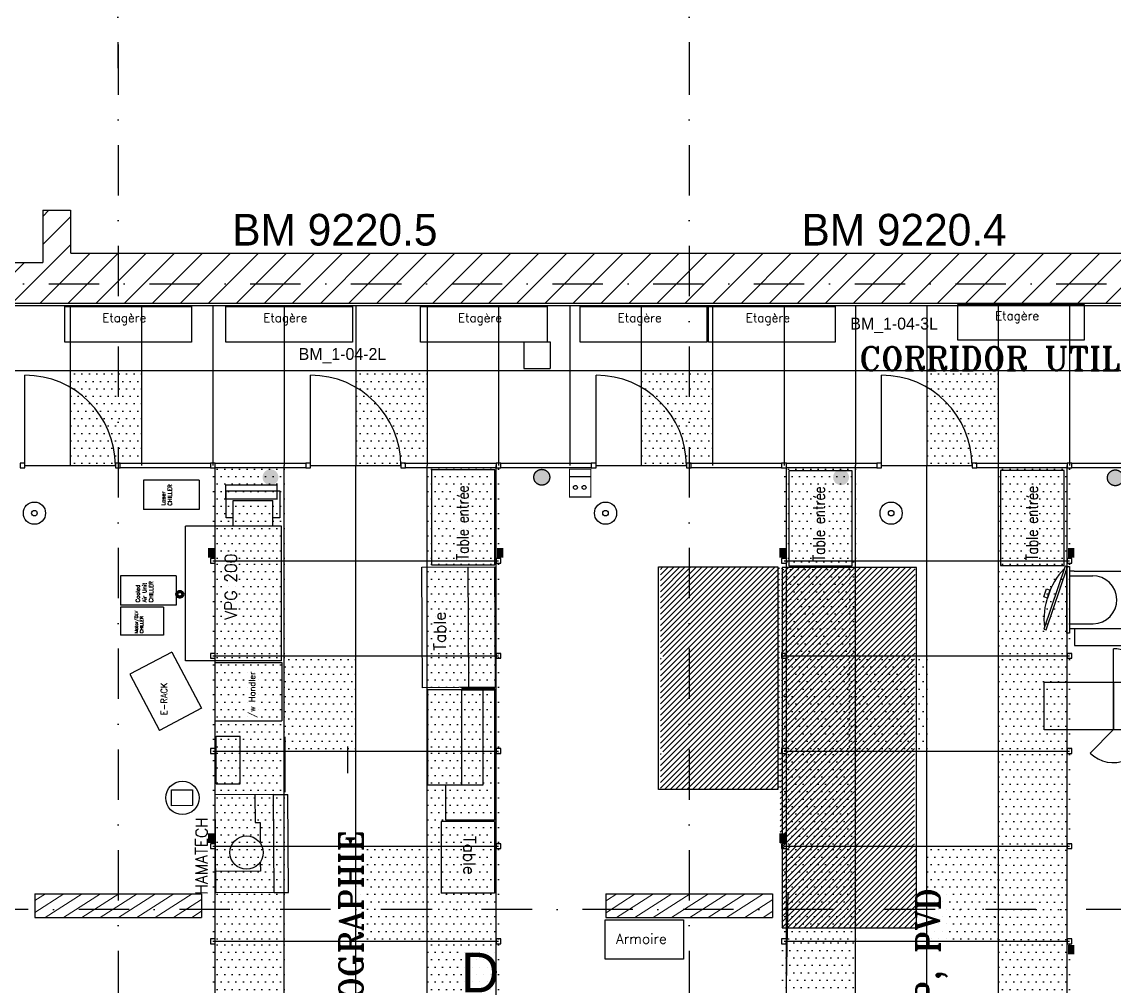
# Model space of a CAD drawing. Header units: millimetres. Extents: x -15291 to 293567, y -98510 to 49398.
# Drawn here: x 17101 to 30872, y 25334 to 37497 of the extents above; entities that cross this region are included whole.
import ezdxf

# ---------------------------------------------------------------- set-up
doc = ezdxf.new("R2010")
doc.units = ezdxf.units.MM
doc.header["$LTSCALE"] = 50
doc.header["$MEASUREMENT"] = 0
doc.linetypes.add('AUSGEZOGEN', pattern=[0])
doc.linetypes.add('STRICHPUNKT', pattern=[25.4, 12.7, -6.35, 0, -6.35])
doc.layers.get('0').update_dxf_attribs({"linetype": 'AUSGEZOGEN'})
doc.layers.add('AM_8', color=1, linetype='CONTINUOUS', lineweight=15)
for name, color, linetype in [('AXEN', 3, 'STRICHPUNKT'), ('AXNR', 3, 'CONTINUOUS'), ('BA01', 7, 'AUSGEZOGEN'), ('EL01', 7, 'AUSGEZOGEN'), ('EQUIP1', 7, 'AUSGEZOGEN'), ('FFU', 4, 'CONTINUOUS'), ('RASTER', 30, 'AUSGEZOGEN'), ('RW01', 4, 'AUSGEZOGEN'), ('RW02', 4, 'AUSGEZOGEN'), ('RWTEXT', 7, 'CONTINUOUS'), ('SN01', 5, 'AUSGEZOGEN')]:
    doc.layers.add(name, color=color, linetype=linetype)
doc.styles.add('ROMANS8', font='ROMANS.SHX')
doc.styles.add('ROMANT', font='romant', dxfattribs={"height": 400})
pattern_1 = [(45, (-1871.63, 2e-10), (-35.35534, 35.35534), [])]
pattern_2 = [(45, (-1888.57, 2e-10), (-35.35534, 35.35534), [])]

msp = doc.modelspace()

# ---------------------------------------------------------------- hatches: boundary and pattern name
at = {"layer": 'AM_8'}
h = msp.add_hatch(dxfattribs=at)
h.set_pattern_fill('_U', color=2, scale=50, angle=45, style=0, pattern_type=0)
h.set_pattern_definition([(45, (-5157.573, 2e-10), (-35.35534, 35.35534), [])])
h.paths.add_polyline_path([(25182, 28330), (25182, 28270), (25151, 28270), (25151, 27814), (26655, 27814), (26655, 30623), (25151, 30623), (25151, 29530), (25182, 29530), (25182, 29470), (25151, 29470), (25151, 28330)])
h = msp.add_hatch(dxfattribs=at)
h.set_pattern_fill('_U', color=2, scale=50, angle=45, style=0, pattern_type=0)
h.set_pattern_definition(pattern_1)
h.paths.add_polyline_path([(26677, 30616), (26677, 29500), (27542, 29500), (27542, 30616)])
h = msp.add_hatch(dxfattribs=at)
h.set_pattern_fill('_U', color=2, scale=50, angle=45, style=0, pattern_type=0)
h.set_pattern_definition([(45, (-1880.1, 2e-10), (-35.35534, 35.35534), [])])
h.paths.add_polyline_path([(27534, 30616), (27534, 29500), (28363, 29500), (28363, 30616)])
h = msp.add_hatch(dxfattribs=at)
h.set_pattern_fill('_U', color=2, scale=50, angle=45, style=0, pattern_type=0)
h.set_pattern_definition(pattern_1)
h.paths.add_polyline_path([(27542, 28300), (27542, 29500), (26677, 29500), (26677, 28300)])
h = msp.add_hatch(dxfattribs=at)
h.set_pattern_fill('_U', color=2, scale=50, angle=45, style=0, pattern_type=0)
h.set_pattern_definition([(45, (-1888.57, 2e-10), (-35.35534, 35.35534), [])])
h.paths.add_polyline_path([(27525, 29500), (27525, 28300), (28354, 28300), (28354, 29500)])
h = msp.add_hatch(dxfattribs=at)
h.set_pattern_fill('_U', color=2, scale=50, angle=45, style=0, pattern_type=0)
h.set_pattern_definition(pattern_2)
h.paths.add_polyline_path([(26662, 27100), (26662, 27099), (26660, 27529), (26660, 28300), (27525, 28300), (27525, 27100)])
h = msp.add_hatch(dxfattribs=at)
h.set_pattern_fill('_U', color=2, scale=50, angle=45, style=0, pattern_type=0)
h.set_pattern_definition(pattern_2)
h.paths.add_polyline_path([(28354, 27100), (28354, 28300), (27525, 28300), (27525, 27100)])
h = msp.add_hatch(dxfattribs=at)
h.set_pattern_fill('_U', color=2, scale=50, angle=45, style=0, pattern_type=0)
h.set_pattern_definition([(45, (-1863.163, 2e-10), (-35.35534, 35.35534), [])])
h.paths.add_polyline_path([(26680, 26070), (26687, 27100), (27551, 27100), (27551, 26070)])
h = msp.add_hatch(dxfattribs=at)
h.set_pattern_fill('_U', color=2, scale=50, angle=45, style=0, pattern_type=0)
h.set_pattern_definition(pattern_1)
h.paths.add_polyline_path([(28371, 26070), (28371, 27100), (27542, 27100), (27542, 26070)])
h = msp.add_hatch(dxfattribs=at)
h.set_pattern_fill('ANSI31', color=0, scale=1000, angle=347.7506, style=0)
h.paths.add_polyline_path([(19365, 26500), (17265, 26500), (17265, 26200), (19365, 26200)])
h = msp.add_hatch(dxfattribs=at)
h.set_pattern_fill('ANSI31', color=0, scale=1000, angle=347.7506, style=0)
h.set_pattern_definition([(32.7506, (7205.19, 0), (-67.62294, 105.12915), [])])
h.paths.add_polyline_path([(26570, 26500), (24470, 26500), (24470, 26200), (26570, 26200)])
at = {"layer": 'EL01', "linetype": 'Continuous', "lineweight": 30, "ltscale": 500}
h = msp.add_hatch(dxfattribs=at)
h.set_pattern_fill('ANSI31', color=256, scale=2000)
h.paths.add_polyline_path([(72722, 34580), (17715, 34580), (17715, 35120), (17365, 35120), (17365, 34460), (2360, 34460), (2475, 33950), (53868, 33950), (53868, 33953), (53928, 33953), (72722, 33950)])
at = {"layer": 'EL01', "linetype": 'STRICHPUNKT', "lineweight": 30}
h = msp.add_hatch(color=1, dxfattribs=at)
edge = h.paths.add_edge_path()
edge.add_arc((20236, 31753), 100, 0, 360)
h = msp.add_hatch(color=1, dxfattribs=at)
edge = h.paths.add_edge_path()
edge.add_arc((23656, 31753), 100, 0, 360)
h = msp.add_hatch(color=1, dxfattribs=at)
edge = h.paths.add_edge_path()
edge.add_arc((27429, 31753), 100, 0, 360)
h = msp.add_hatch(color=1, dxfattribs=at)
edge = h.paths.add_edge_path()
edge.add_arc((30887, 31746), 100, 0, 360)
at = {"layer": 'FFU'}
h = msp.add_hatch(dxfattribs=at)
h.set_pattern_fill('DOTS,_I', color=256, scale=1500, style=2)
h.set_pattern_definition([(0, (-31500, 2400), (46.875, 93.75), [0, -93.75])])
h.paths.add_polyline_path([(17710, 31900), (18610, 31900), (18610, 33100), (17710, 33100)])
h = msp.add_hatch(dxfattribs=at)
h.set_pattern_fill('DOTS,_I', color=256, scale=1500, style=2)
h.set_pattern_definition([(0, (-27900, 2400), (46.875, 93.75), [0, -93.75])])
h.paths.add_polyline_path([(21310, 31900), (22210, 31900), (22210, 33100), (21310, 33100)])
h = msp.add_hatch(dxfattribs=at)
h.set_pattern_fill('DOTS,_I', color=256, scale=1500, style=2)
h.set_pattern_definition([(0, (-24300, 2400), (46.875, 93.75), [0, -93.75])])
h.paths.add_polyline_path([(24910, 31900), (25810, 31900), (25810, 33100), (24910, 33100)])
h = msp.add_hatch(dxfattribs=at)
h.set_pattern_fill('DOTS,_I', color=256, scale=1500, style=2)
h.set_pattern_definition([(0, (-20700, 2400), (46.875, 93.75), [0, -93.75])])
h.paths.add_polyline_path([(28510, 31900), (29410, 31900), (29410, 33100), (28510, 33100)])
h = msp.add_hatch(dxfattribs=at)
h.set_pattern_fill('DOTS,_I', color=256, scale=1500, style=2)
h.set_pattern_definition([(0, (-29700, 1200), (46.875, 93.75), [0, -93.75])])
h.paths.add_polyline_path([(19510, 30700), (20410, 30700), (20410, 31900), (19510, 31900)])
h = msp.add_hatch(dxfattribs=at)
h.set_pattern_fill('DOTS,_I', color=256, scale=1500, style=2)
h.set_pattern_definition([(0, (-27000, 1200), (46.875, 93.75), [0, -93.75])])
h.paths.add_polyline_path([(22210, 30700), (23110, 30700), (23110, 31900), (22210, 31900)])
h = msp.add_hatch(dxfattribs=at)
h.set_pattern_fill('DOTS,_I', color=256, scale=1500, style=2)
h.set_pattern_definition([(0, (-22500, 1200), (46.875, 93.75), [0, -93.75])])
h.paths.add_polyline_path([(26710, 30700), (27610, 30700), (27610, 31900), (26710, 31900)])
h = msp.add_hatch(dxfattribs=at)
h.set_pattern_fill('DOTS,_I', color=256, scale=1500, style=2)
h.set_pattern_definition([(0, (-19800, 1200), (46.875, 93.75), [0, -93.75])])
h.paths.add_polyline_path([(29410, 30700), (30310, 30700), (30310, 31900), (29410, 31900)])
h = msp.add_hatch(dxfattribs=at)
h.set_pattern_fill('DOTS,_I', color=256, scale=1500, style=2)
h.set_pattern_definition([(0, (-22521.55, 28.33), (46.875, 93.75), [0, -93.75])])
h.paths.add_polyline_path([(26688, 29528), (27588, 29528), (27588, 30728), (26688, 30728)])
h = msp.add_hatch(dxfattribs=at)
h.set_pattern_fill('DOTS,_I', color=256, scale=1500, style=2)
h.set_pattern_definition([(0, (-29700, 0), (46.875, 93.75), [0, -93.75])])
h.paths.add_polyline_path([(19510, 29500), (20410, 29500), (20410, 30700), (19510, 30700)])
h = msp.add_hatch(dxfattribs=at)
h.set_pattern_fill('DOTS,_I', color=256, scale=1500, style=2)
h.set_pattern_definition([(0, (-27000, 0), (46.875, 93.75), [0, -93.75])])
h.paths.add_polyline_path([(22210, 29500), (23110, 29500), (23110, 30700), (22210, 30700)])
h = msp.add_hatch(dxfattribs=at)
h.set_pattern_fill('DOTS,_I', color=256, scale=1500, style=2)
h.set_pattern_definition([(0, (-19800, 0), (46.875, 93.75), [0, -93.75])])
h.paths.add_polyline_path([(29410, 29500), (30310, 29500), (30310, 30700), (29410, 30700)])
h = msp.add_hatch(dxfattribs=at)
h.set_pattern_fill('DOTS,_I', color=256, scale=1500, style=2)
h.set_pattern_definition([(0, (-29700, -1176.36), (46.875, 93.75), [0, -93.75])])
h.paths.add_polyline_path([(19510, 28324), (20410, 28324), (20410, 29524), (19510, 29524)])
h = msp.add_hatch(dxfattribs=at)
h.set_pattern_fill('DOTS,_I', color=256, scale=1500, style=2)
h.set_pattern_definition([(0, (-28800, -1200), (46.875, 93.75), [0, -93.75])])
h.paths.add_polyline_path([(20410, 28300), (21310, 28300), (21310, 29500), (20410, 29500)])
at = {"layer": 'FFU', "lineweight": 30}
h = msp.add_hatch(dxfattribs=at)
h.set_pattern_fill('DOTS,_I', color=256, scale=1500, style=2)
h.set_pattern_definition([(0, (-27000, -1176.36), (46.875, 93.75), [0, -93.75])])
h.paths.add_polyline_path([(22210, 28324), (23110, 28324), (23110, 29524), (22210, 29524)])
at = {"layer": 'FFU'}
h = msp.add_hatch(dxfattribs=at)
h.set_pattern_fill('DOTS,_I', color=256, scale=1500, style=2)
h.set_pattern_definition([(0, (-22500, -1200), (46.875, 93.75), [0, -93.75])])
h.paths.add_polyline_path([(26710, 28300), (27610, 28300), (27610, 29500), (26710, 29500)])
h = msp.add_hatch(dxfattribs=at)
h.set_pattern_fill('DOTS,_I', color=256, scale=1500, style=2)
h.set_pattern_definition([(0, (-21600, -1200), (46.875, 93.75), [0, -93.75])])
h.paths.add_polyline_path([(27610, 28300), (28510, 28300), (28510, 29500), (27610, 29500)])
h = msp.add_hatch(dxfattribs=at)
h.set_pattern_fill('DOTS,_I', color=256, scale=1500, style=2)
h.set_pattern_definition([(0, (-19800, -1200), (46.875, 93.75), [0, -93.75])])
h.paths.add_polyline_path([(29410, 28300), (30310, 28300), (30310, 29500), (29410, 29500)])
h = msp.add_hatch(dxfattribs=at)
h.set_pattern_fill('DOTS,_I', color=256, scale=1500, style=2)
h.set_pattern_definition([(0, (-29700, -2382.06), (46.875, 93.75), [0, -93.75])])
h.paths.add_polyline_path([(19510, 27118), (20410, 27118), (20410, 28318), (19510, 28318)])
h = msp.add_hatch(dxfattribs=at)
h.set_pattern_fill('DOTS,_I', color=256, scale=1500, style=2)
h.set_pattern_definition([(0, (-27000, -2382.06), (46.875, 93.75), [0, -93.75])])
h.paths.add_polyline_path([(22210, 27118), (23110, 27118), (23110, 28318), (22210, 28318)])
h = msp.add_hatch(dxfattribs=at)
h.set_pattern_fill('DOTS,_I', color=256, scale=1500, style=2)
h.set_pattern_definition([(0, (-22500, -2400), (46.875, 93.75), [0, -93.75])])
h.paths.add_polyline_path([(26710, 27100), (27610, 27100), (27610, 28300), (26710, 28300)])
h = msp.add_hatch(dxfattribs=at)
h.set_pattern_fill('DOTS,_I', color=256, scale=1500, style=2)
h.set_pattern_definition([(0, (-19800, -2400), (46.875, 93.75), [0, -93.75])])
h.paths.add_polyline_path([(29410, 27100), (30310, 27100), (30310, 28300), (29410, 28300)])
h = msp.add_hatch(dxfattribs=at)
h.set_pattern_fill('DOTS,_I', color=256, scale=1500, style=2)
h.set_pattern_definition([(0, (-29700, -3600), (46.875, 93.75), [0, -93.75])])
h.paths.add_polyline_path([(19510, 25900), (20410, 25900), (20410, 27100), (19510, 27100)])
h = msp.add_hatch(dxfattribs=at)
h.set_pattern_fill('DOTS,_I', color=256, scale=1500, style=2)
h.set_pattern_definition([(0, (-27900, -3600), (46.875, 93.75), [0, -93.75])])
h.paths.add_polyline_path([(21310, 25900), (22210, 25900), (22210, 27100), (21310, 27100)])
h = msp.add_hatch(dxfattribs=at)
h.set_pattern_fill('DOTS,_I', color=256, scale=1500, style=2)
h.set_pattern_definition([(0, (-27000, -3600), (46.875, 93.75), [0, -93.75])])
h.paths.add_polyline_path([(22210, 25900), (23110, 25900), (23110, 27100), (22210, 27100)])
h = msp.add_hatch(dxfattribs=at)
h.set_pattern_fill('DOTS,_I', color=256, scale=1500, style=2)
h.set_pattern_definition([(0, (-22500, -3600), (46.875, 93.75), [0, -93.75])])
h.paths.add_polyline_path([(26710, 25900), (27610, 25900), (27610, 27100), (26710, 27100)])
h = msp.add_hatch(dxfattribs=at)
h.set_pattern_fill('DOTS,_I', color=256, scale=1500, style=2)
h.set_pattern_definition([(0, (-20700, -3600), (46.875, 93.75), [0, -93.75])])
h.paths.add_polyline_path([(28510, 25900), (29410, 25900), (29410, 27100), (28510, 27100)])
h = msp.add_hatch(dxfattribs=at)
h.set_pattern_fill('DOTS,_I', color=256, scale=1500, style=2)
h.set_pattern_definition([(0, (-19846.875, -3607.03), (46.875, 93.75), [0, -93.75])])
h.paths.add_polyline_path([(29363, 25893), (30263, 25893), (30263, 27093), (29363, 27093)])
h = msp.add_hatch(dxfattribs=at)
h.set_pattern_fill('DOTS,_I', color=256, scale=1500, style=2)
h.set_pattern_definition([(0, (-29700, -4800), (46.875, 93.75), [0, -93.75])])
h.paths.add_polyline_path([(19510, 24700), (20410, 24700), (20410, 25900), (19510, 25900)])
h = msp.add_hatch(dxfattribs=at)
h.set_pattern_fill('DOTS,_I', color=256, scale=1500, style=2)
h.set_pattern_definition([(0, (-27000, -4800), (46.875, 93.75), [0, -93.75])])
h.paths.add_polyline_path([(22210, 24700), (23110, 24700), (23110, 25900), (22210, 25900)])
h = msp.add_hatch(dxfattribs=at)
h.set_pattern_fill('DOTS,_I', color=256, scale=1500, style=2)
h.set_pattern_definition([(0, (-22527.385, -4776.74), (46.875, 93.75), [0, -93.75])])
h.paths.add_polyline_path([(26683, 24723), (27583, 24723), (27583, 25923), (26683, 25923)])
h = msp.add_hatch(dxfattribs=at)
h.set_pattern_fill('DOTS,_I', color=256, scale=1500, style=2)
h.set_pattern_definition([(0, (-22527.385, -4776.74), (46.875, 93.75), [0, -93.75])])
h.paths.add_polyline_path([(26683, 24723), (27583, 24723), (27583, 25923), (26683, 25923)])
h = msp.add_hatch(dxfattribs=at)
h.set_pattern_fill('DOTS,_I', color=256, scale=1500, style=2)
h.set_pattern_definition([(0, (-19800, -4800), (46.875, 93.75), [0, -93.75])])
h.paths.add_polyline_path([(29410, 24700), (30310, 24700), (30310, 25900), (29410, 25900)])

# ---------------------------------------------------------------- linework, layer by layer
for p, q in [((23058, 27412), (22386, 27411)), ((22386, 27411), (22387, 26508)), ((23058, 27412), (23059, 26508)), ((23059, 26508), (22387, 26508))]:
    msp.add_line(p, q)
at = {"layer": 'AXEN', "linetype": 'STRICHPUNKT'}
for p, q in [((18313, 48671), (18313, 36914)), ((25513, 48671), (25513, 36914)), ((18315, 37212), (18315, 14382)), ((25515, 37212), (25515, 14382)), ((74337, 26302), (2515, 26302))]:
    msp.add_line(p, q, dxfattribs=at)
at = {"layer": 'AXEN', "linetype": 'STRICHPUNKT', "lineweight": 30}
msp.add_line((2199, 34193), (74677, 34193), dxfattribs=at)
at = {"layer": 'BA01'}
for p, q in [((17365, 35120), (17365, 34460)), ((17365, 35120), (17715, 35120)), ((17715, 35120), (17715, 34580)), ((17720, 34580), (72722, 34580)), ((2360, 34460), (17365, 34460)), ((2475, 33950), (72722, 33950))]:
    msp.add_line(p, q, dxfattribs=at)
at = {"layer": 'BA01', "color": 7}
for p, q in [((17265, 26500), (19365, 26500)), ((17265, 26500), (17265, 26200)), ((19365, 26500), (19365, 26200)), ((19365, 26500), (19365, 26200)), ((19365, 26500), (19365, 26200)), ((24465, 26500), (26565, 26500)), ((24465, 26500), (24465, 26200)), ((26565, 26500), (26565, 26200)), ((26565, 26500), (26565, 26200)), ((26565, 26500), (26565, 26200)), ((17265, 26200), (19365, 26200)), ((24465, 26200), (26565, 26200))]:
    msp.add_line(p, q, dxfattribs=at)
at = {"layer": 'EL01', "color": 0, "linetype": 'Continuous', "lineweight": 30}
for p, q in [((23431, 33463), (23431, 33126)), ((23431, 33463), (23760, 33463)), ((23760, 33463), (23760, 33126)), ((23431, 33126), (23760, 33126)), ((22914, 29070), (22214, 29070)), ((22214, 29070), (22214, 27870)), ((22914, 29070), (22914, 27870)), ((19549, 27886), (19549, 28487)), ((19549, 28487), (19854, 28487)), ((19854, 27886), (19854, 28487)), ((20417, 28478), (20417, 27783)), ((21208, 28359), (21208, 28022)), ((19549, 27886), (19854, 27886)), ((22914, 27870), (22214, 27870))]:
    msp.add_line(p, q, dxfattribs=at)
at = {"layer": 'EL01', "linetype": 'Continuous', "lineweight": 30}
for p, q in [((19338, 31718), (18637, 31718)), ((18637, 31718), (18637, 31348)), ((19338, 31718), (19338, 31348)), ((19667, 31657), (20314, 31657)), ((19667, 31657), (19667, 31482)), ((19674, 31581), (20353, 31581)), ((19674, 31581), (19674, 31240)), ((20314, 31657), (20314, 31482)), ((20353, 31581), (20353, 31240)), ((19667, 31482), (20314, 31482)), ((19766, 31137), (19766, 31459)), ((19766, 31459), (20265, 31459)), ((20265, 31137), (20265, 31459)), ((19338, 31348), (18637, 31348)), ((20376, 31137), (19166, 31137)), ((19166, 29436), (19166, 31137)), ((19766, 31240), (19676, 31240)), ((20353, 31240), (20265, 31240)), ((20376, 29436), (20376, 31137)), ((22736, 29102), (22726, 30621)), ((19046, 30510), (18345, 30510)), ((18345, 30510), (18345, 30140)), ((19046, 30510), (19046, 30140)), ((30366, 30570), (30306, 30570)), ((30306, 30510), (30605, 30510)), ((30366, 30570), (30966, 30570)), ((19046, 30140), (18345, 30140)), ((18888, 30115), (18346, 30115)), ((18346, 30115), (18346, 29763)), ((18888, 30115), (18888, 29763)), ((30309, 29904), (30609, 29904)), ((18888, 29763), (18346, 29763)), ((30370, 29843), (30309, 29843)), ((18994, 29549), (18463, 29270)), ((18994, 29549), (19367, 28841)), ((30863, 29169), (30863, 29591)), ((20376, 29436), (19166, 29436)), ((19536, 29418), (19536, 28679)), ((19536, 29418), (20378, 29418)), ((20378, 29418), (20378, 28679)), ((18463, 29270), (18837, 28561)), ((22650, 27875), (22650, 29083)), ((23063, 27430), (23064, 29083)), ((19367, 28841), (18837, 28561)), ((19536, 28679), (20378, 28679)), ((30569, 28273), (30865, 28573)), ((22447, 27430), (22447, 27875)), ((22447, 27875), (22650, 27875)), ((23063, 27430), (22447, 27430)), ((26741, 25352), (26762, 26518))]:
    msp.add_line(p, q, dxfattribs=at)
at = {"layer": 'EL01', "linetype": 'Continuous', "lineweight": 80}
msp.add_line((22650, 29083), (23064, 29083), dxfattribs=at)
at = {"layer": 'EL01', "color": 0, "linetype": 'ByBlock', "lineweight": -2}
for p, q in [((20275, 27751), (19538, 27747)), ((19545, 26511), (19538, 27747)), ((20039, 27745), (20041, 27399)), ((20275, 27751), (20453, 27752)), ((20282, 26515), (20275, 27751)), ((20461, 26516), (20453, 27752)), ((20041, 27399), (20104, 27400)), ((20104, 27400), (20106, 27152)), ((20107, 26899), (20108, 26784)), ((20108, 26784), (19538, 26780)), ((20282, 26515), (19545, 26511)), ((20282, 26515), (20461, 26516))]:
    msp.add_line(p, q, dxfattribs=at)
at = {"layer": 'EL01', "linetype": 'Continuous', "lineweight": 30}
for points in [[(23068, 29104), (22152, 29098), (22142, 30617), (23058, 30623)], [(29985, 29838), (30014, 29828), (30283, 30624), (30255, 30633)], [(30307, 29786), (30277, 29786), (30277, 30626), (30307, 30626)], [(30020, 30345), (30064, 30330), (30030, 30230), (29986, 30244)], [(30370, 29843), (30370, 29633), (30970, 29633), (30970, 29843)], [(30863, 29169), (30863, 28569), (29988, 28569), (29988, 29169)], [(31738, 29169), (31738, 28569), (30863, 28569), (30863, 29169)]]:
    msp.add_lwpolyline(points, close=True, dxfattribs=at)
at = {"layer": 'EL01', "color": 2, "linetype": 'Continuous', "lineweight": 30}
for points in [[(25126, 30623), (26630, 30623), (26630, 27814), (25126, 27814)], [(28380, 30616), (26686, 30616), (26686, 26070), (28380, 26070)]]:
    msp.add_lwpolyline(points, close=True, dxfattribs=at)
at = {"layer": 'EL01', "color": 0, "linetype": 'ByBlock', "lineweight": -2}
msp.add_lwpolyline([(19252, 27611), (18987, 27609), (18986, 27811), (19251, 27812)], close=True, dxfattribs=at)
at = {"layer": 'EL01', "color": 1, "linetype": 'STRICHPUNKT', "lineweight": 30}
for centre in [(23656, 31753), (30887, 31746)]:
    msp.add_circle(centre, 100, dxfattribs=at)
at = {"layer": 'EL01', "linetype": 'Continuous', "lineweight": 140}
msp.add_circle((19093, 30277), 36.8, dxfattribs=at)
at = {"layer": 'EL01', "color": 0, "linetype": 'ByBlock', "lineweight": -2}
for centre in [(19125, 27708), (19934, 27019)]:
    msp.add_circle(centre, 210, dxfattribs=at)
at = {"layer": 'EL01', "linetype": 'Continuous', "lineweight": 30}
for centre, radius, start, end in [((30927, 29956), 940, 136.8724, 185.9535), ((30602, 30207), 303, 271.3498, 90.6748), ((30860, 29165), 426, 359.4118, 89.5668), ((30862, 28572), 418, 225.5088, 359.996)]:
    msp.add_arc(centre, radius, start, end, dxfattribs=at)
at = {"layer": 'EL01', "color": 3, "linetype": 'STRICHPUNKT', "lineweight": 30}
msp.add_solid([(23656, 31753), (23656, 31753), (23656, 31753)], dxfattribs=at)
at = {"layer": 'EL01', "color": 7}
for points in [[(19530, 30860), (19530, 30740), (19450, 30860), (19450, 30740)], [(26730, 30860), (26730, 30740), (26650, 30860), (26650, 30740)], [(26730, 30860), (26730, 30740), (26650, 30860), (26650, 30740)], [(19530, 27260), (19530, 27140), (19450, 27260), (19450, 27140)], [(26730, 27260), (26730, 27140), (26650, 27260), (26650, 27140)], [(26730, 27260), (26730, 27140), (26650, 27260), (26650, 27140)], [(30370, 25855), (30370, 25735), (30290, 25855), (30290, 25735)]]:
    msp.add_solid(points, dxfattribs=at)
at = {"layer": 'EL01', "color": 1}
for points in [[(23090, 30860), (23090, 30740), (23170, 30860), (23170, 30740)], [(30290, 30860), (30290, 30740), (30370, 30860), (30370, 30740)]]:
    msp.add_solid(points, dxfattribs=at)
at = {"layer": 'EQUIP1'}
for points in [[(17644, 33907), (19239, 33907), (19239, 33457), (17644, 33457)], [(19674, 33907), (21269, 33907), (21269, 33457), (19674, 33457)], [(22129, 33907), (23724, 33907), (23724, 33457), (22129, 33457)], [(24142, 33907), (25737, 33907), (25737, 33457), (24142, 33457)], [(25758, 33907), (27353, 33907), (27353, 33457), (25758, 33457)], [(28900, 33933), (30495, 33933), (30495, 33483), (28900, 33483)], [(26770, 30635), (27570, 30635), (27570, 31835), (26770, 31835)], [(30240, 30640), (30240, 31840), (29440, 31840), (29440, 30640)], [(25442, 26170), (25442, 25677), (24454, 25677), (24454, 26170)]]:
    msp.add_lwpolyline(points, close=True, dxfattribs=at)
at = {"layer": 'EQUIP1', "lineweight": 30}
msp.add_lwpolyline([(23064, 30647), (23064, 31847), (22264, 31847), (22264, 30647)], close=True, dxfattribs=at)
at = {"layer": 'RASTER'}
for p, q in [((10805, 33920), (53925, 33920)), ((17710, 33920), (17710, 31900)), ((18610, 33920), (18610, 31900)), ((19510, 33920), (19510, 31900)), ((20410, 33920), (20410, 31900)), ((21310, 33920), (21310, 31900)), ((22210, 33920), (22210, 31900)), ((23110, 33920), (23110, 31900)), ((24010, 33920), (24010, 31900)), ((24910, 33920), (24910, 31900)), ((25810, 33920), (25810, 31900)), ((26710, 33920), (26710, 31900)), ((27610, 33920), (27610, 31900)), ((28510, 33920), (28510, 31900)), ((29410, 33920), (29410, 31900)), ((30310, 33920), (30310, 31900)), ((10805, 33100), (53925, 33100)), ((20410, 18700), (20410, 31900)), ((21310, 18700), (21310, 31900)), ((22210, 18700), (22210, 31900)), ((27610, 18700), (27610, 31900)), ((28510, 18700), (28510, 31900)), ((29414, 18695), (29414, 31895)), ((19510, 30700), (23110, 30700)), ((26710, 30700), (30310, 30700)), ((19510, 29500), (23110, 29500)), ((26710, 29500), (30310, 29500)), ((19510, 28300), (23110, 28300)), ((26710, 28300), (30310, 28300)), ((19510, 27100), (23110, 27100)), ((26710, 27100), (30310, 27100)), ((19510, 25900), (23110, 25900)), ((26710, 25900), (30310, 25900))]:
    msp.add_line(p, q, dxfattribs=at)
at = {"layer": 'RW01'}
for p, q in [((18340, 31930), (19480, 31930)), ((19480, 31870), (18340, 31870)), ((19540, 31930), (20680, 31930)), ((19540, 18730), (19540, 31901)), ((20680, 31870), (19540, 31870)), ((21940, 31930), (23080, 31930)), ((23080, 31870), (21940, 31870)), ((23080, 18730), (23080, 31901)), ((23140, 31930), (24280, 31930)), ((24280, 31870), (23140, 31870)), ((25540, 31930), (26680, 31930)), ((26680, 31870), (25540, 31870)), ((26740, 31930), (27880, 31930)), ((26740, 18730), (26740, 31901)), ((27880, 31870), (26740, 31870)), ((29140, 31930), (30280, 31930)), ((30280, 31870), (29140, 31870)), ((30280, 18730), (30280, 31901)), ((30340, 31930), (31480, 31930)), ((31480, 31870), (30340, 31870))]:
    msp.add_line(p, q, dxfattribs=at)
at = {"layer": 'RW01', "flags": 128}
for points in [[(17080, 31930), (17080, 31870), (17140, 31870), (17140, 31930)], [(18280, 31930), (18280, 31870), (18340, 31870), (18340, 31930)], [(19480, 31870), (19540, 31870), (19540, 31930), (19480, 31930)], [(20680, 31930), (20680, 31870), (20740, 31870), (20740, 31930)], [(21880, 31930), (21880, 31870), (21940, 31870), (21940, 31930)], [(23080, 31870), (23140, 31870), (23140, 31930), (23080, 31930)], [(24280, 31930), (24280, 31870), (24340, 31870), (24340, 31930)], [(25480, 31930), (25480, 31870), (25540, 31870), (25540, 31930)], [(26680, 31870), (26740, 31870), (26740, 31930), (26680, 31930)], [(27880, 31930), (27880, 31870), (27940, 31870), (27940, 31930)], [(29080, 31930), (29080, 31870), (29140, 31870), (29140, 31930)], [(30280, 31870), (30340, 31870), (30340, 31930), (30280, 31930)], [(19480, 30730), (19480, 30670), (19540, 30670), (19540, 30730)], [(23080, 30670), (23140, 30670), (23140, 30730), (23080, 30730)], [(26680, 30730), (26680, 30670), (26740, 30670), (26740, 30730)], [(26680, 30730), (26680, 30670), (26740, 30670), (26740, 30730)], [(30280, 30670), (30340, 30670), (30340, 30730), (30280, 30730)], [(19480, 29530), (19480, 29470), (19540, 29470), (19540, 29530)], [(23080, 29470), (23140, 29470), (23140, 29530), (23080, 29530)], [(26680, 29530), (26680, 29470), (26740, 29470), (26740, 29530)], [(26680, 29530), (26680, 29470), (26740, 29470), (26740, 29530)], [(30280, 29470), (30340, 29470), (30340, 29530), (30280, 29530)], [(19480, 28330), (19480, 28270), (19540, 28270), (19540, 28330)], [(23080, 28270), (23140, 28270), (23140, 28330), (23080, 28330)], [(26680, 28330), (26680, 28270), (26740, 28270), (26740, 28330)], [(26680, 28330), (26680, 28270), (26740, 28270), (26740, 28330)], [(30280, 28270), (30340, 28270), (30340, 28330), (30280, 28330)], [(19480, 27130), (19480, 27070), (19540, 27070), (19540, 27130)], [(23080, 27070), (23140, 27070), (23140, 27130), (23080, 27130)], [(26680, 27130), (26680, 27070), (26740, 27070), (26740, 27130)], [(26680, 27130), (26680, 27070), (26740, 27070), (26740, 27130)], [(30280, 27070), (30340, 27070), (30340, 27130), (30280, 27130)], [(19480, 25930), (19480, 25870), (19540, 25870), (19540, 25930)], [(23080, 25870), (23140, 25870), (23140, 25930), (23080, 25930)], [(26680, 25930), (26680, 25870), (26740, 25870), (26740, 25930)], [(26680, 25930), (26680, 25870), (26740, 25870), (26740, 25930)], [(30280, 25870), (30340, 25870), (30340, 25930), (30280, 25930)]]:
    msp.add_lwpolyline(points, close=True, dxfattribs=at)
at = {"layer": 'RW02'}
for p, q in [((17140, 31900), (17140, 33040)), ((20740, 31900), (20740, 33040)), ((24340, 31900), (24340, 33040)), ((27940, 31900), (27940, 33040)), ((17140, 31900), (18280, 31900)), ((20740, 31900), (21880, 31900))]:
    msp.add_line(p, q, dxfattribs=at)
at = {"layer": 'RW02', "color": 4}
for p, q in [((24340, 31900), (25480, 31900)), ((27940, 31900), (29080, 31900))]:
    msp.add_line(p, q, dxfattribs=at)
at = {"layer": 'RW02'}
for centre in [(17140, 31900), (20740, 31900), (24340, 31900), (27940, 31900)]:
    msp.add_arc(centre, 1140, 0, 90, dxfattribs=at)
at = {"layer": 'SN01'}
msp.add_line((24270, 31760), (24010, 31760), dxfattribs=at)
at = {"layer": 'SN01', "const_width": 15}
msp.add_lwpolyline([(24005, 31505), (24275, 31505), (24275, 31855), (24005, 31855)], close=True, dxfattribs=at)
at = {"layer": 'SN01'}
for centre, radius in [((24080, 31625), 25), ((24190, 31625), 25), ((17260, 31300), 35), ((24460, 31300), 35), ((28060, 31300), 35)]:
    msp.add_circle(centre, radius, dxfattribs=at)
at = {"layer": 'SN01', "ltscale": 3}
for centre in [(17260, 31300), (24460, 31300), (28060, 31300)]:
    msp.add_circle(centre, 140, dxfattribs=at)

# ---------------------------------------------------------------- texts
for s, p in [('BM 9220.5', (19754, 34675)), ('BM 9220.4', (26930, 34675))]:
    msp.add_text(s, height=400).set_placement(p)
at = {"color": 6}
for s, p in [('BM_1-04-3L', (27546, 33616)), ('BM_1-04-2L', (20591, 33233))]:
    msp.add_text(s, height=150, dxfattribs=at).set_placement(p)
at = {"layer": 'AXNR', "lineweight": 30}
msp.add_text('D', height=500, dxfattribs=at).set_placement((22639, 25256))
at = {"layer": 'EL01', "linetype": 'Continuous', "lineweight": 30, "attachment_point": 1, "rotation": 90, "style": 'ROMANS8'}
for s, insert, char_height in [('Laser\\PCHILLER', (18860, 31395), 50), ('Cooled \\PAir Unit\\PCHILLER', (18538, 30174), 50), ('Motor/GLV\\PCHILLER', (18525, 29786), 40)]:
    msp.add_mtext_dynamic_manual_height_columns(s, width=938.37, gutter_width=1500, heights=[0], dxfattribs=dict(at, insert=insert, char_height=char_height))
at = {"layer": 'EQUIP1', "lineweight": 30, "style": 'ROMANS8'}
for s, rotation, width, p in [('Table entrée', 90, 0.75, (22734, 30712)), ('Table', 90.5724, 0.95, (22448, 29567))]:
    msp.add_text(s, height=150, rotation=rotation, dxfattribs=dict(at, width=width)).set_placement(p)
at = {"layer": 'EQUIP1', "style": 'ROMANS8'}
for s, height, rotation, width, p in [('Table entrée', 150, 90, 0.75, (27226, 30700)), ('Table entrée', 150, 90, 0.75, (29911, 30705)), ('VPG 200', 150, 90, 0.95, (19812, 29959)), ('/w Handler', 80, 90, 0.95, (20044, 28722)), ('E-RACK', 80, 90, 0.95, (18933, 28751)), ('Table', 150, 270.0309, 0.95, (22669, 27228))]:
    msp.add_text(s, height=height, rotation=rotation, dxfattribs=dict(at, width=width)).set_placement(p)
at = {"layer": 'EQUIP1', "color": 0, "linetype": 'ByBlock', "lineweight": -2, "style": 'ROMANS8', "width": 0.95}
msp.add_text('HAMATECH', height=150, rotation=89.8028, dxfattribs=at).set_placement((19440, 26489))
at = {"layer": 'EQUIP1', "attachment_point": 1, "style": 'ROMANT'}
for s, insert, char_height, width in [('{\\Fsimplex.shx;Etagère}', (18114, 33819), 110, 675), ('{\\Fsimplex.shx;Etagère}', (20144, 33819), 110, 675), ('{\\Fsimplex.shx;Etagère}', (22599, 33819), 110, 675), ('{\\Fsimplex.shx;Etagère}', (24612, 33819), 110, 675), ('{\\Fsimplex.shx;Etagère}', (26228, 33819), 110, 675), ('{\\Fsimplex.shx;Etagère}', (29370, 33845), 110, 675), ('{\\Fsimplex.shx;Armoire}', (24593, 25994), 125, 95)]:
    msp.add_mtext(s, dxfattribs=dict(at, insert=insert, char_height=char_height, width=width))
at = {"layer": 'RWTEXT', "style": 'ROMANT'}
msp.add_text('CORRIDOR UTILISATEURS', height=300, dxfattribs=at).set_placement((27662, 33100))
at = {"layer": 'RWTEXT', "lineweight": 30, "style": 'ROMANT'}
msp.add_text(' ZONE 5: PHOTOLITHOGRAPHIE', height=300, rotation=90, dxfattribs=at).set_placement((21400, 20666))
at = {"layer": 'RWTEXT', "style": 'ROMANT'}
msp.add_text('ZONE 4: PECVD, RTP, PVD', height=300, rotation=90, dxfattribs=at).set_placement((28675, 20940))

doc.saveas('drawing.dxf')
